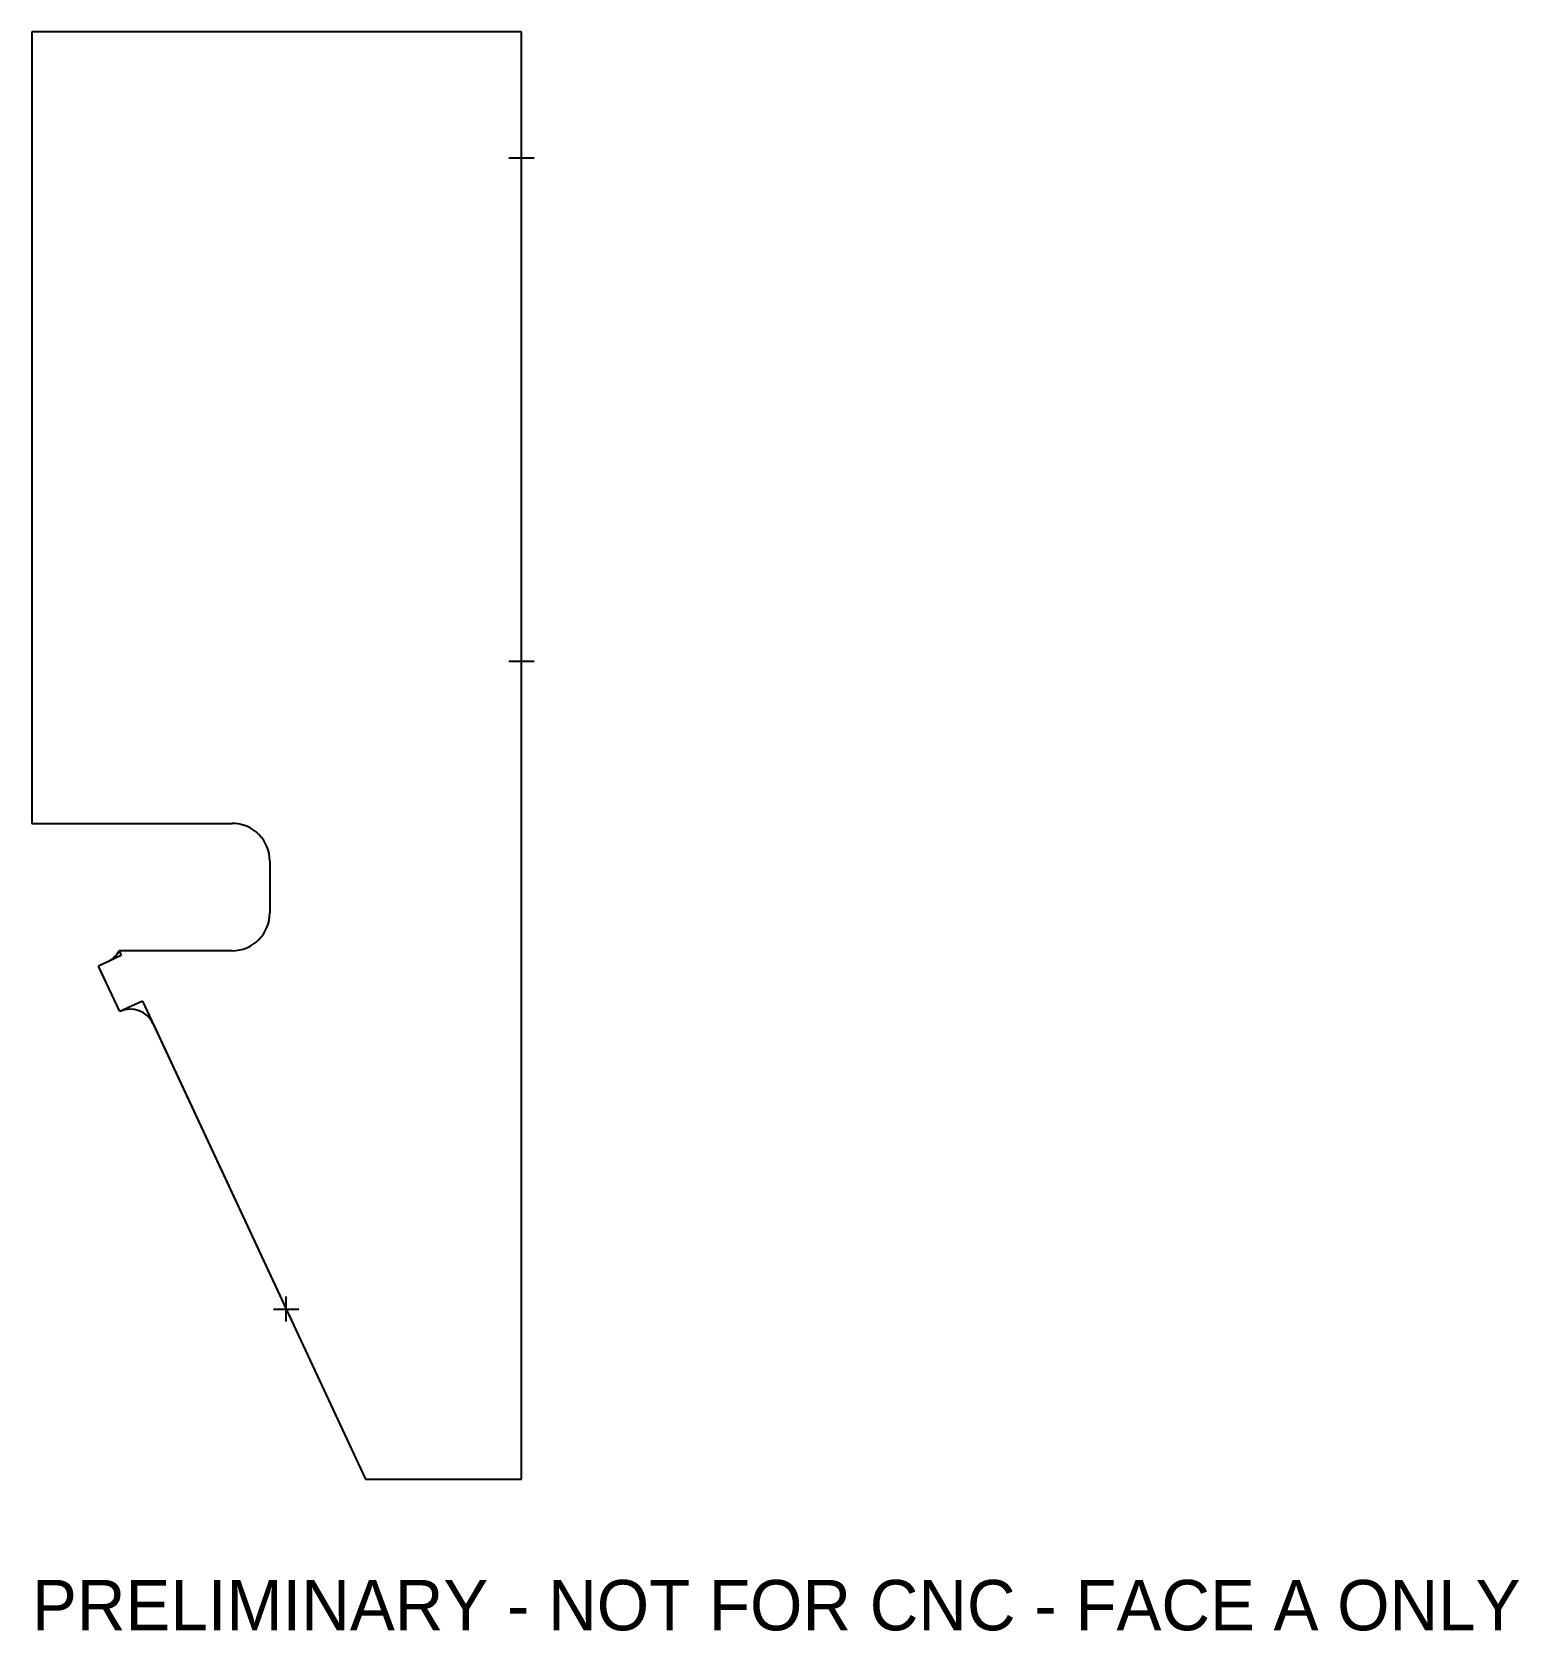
# Model space of a CAD drawing. Header units: millimetres. Extents: x 0 to 118, y -12 to 115.
import ezdxf

# ---------------------------------------------------------------- set-up
doc = ezdxf.new("R2010")
doc.units = ezdxf.units.MM
doc.layers.add('CUT', color=7, linetype='CONTINUOUS')
doc.layers.add('REFERENCE', color=7, linetype='CONTINUOUS')

msp = doc.modelspace()

# ---------------------------------------------------------------- linework, layer by layer
at = {"layer": 'CUT'}
for p, q in [((38.9, 115), (0, 115)), ((0, 115), (0, 52.12)), ((38.9, 0), (38.9, 115)), ((0, 52.12), (15.9, 52.12)), ((18.9, 49.12), (18.9, 45)), ((15.9, 42), (6.93, 42)), ((6, 41.12), (5.29, 40.78)), ((6.98, 37.16), (5.29, 40.78)), ((9.64, 36.19), (26.51, 0)), ((26.51, 0), (38.9, 0))]:
    msp.add_line(p, q, dxfattribs=at)
for centre, radius, start, end in [((15.9, 49.12), 3, 0, 90), ((15.9, 45), 3, 270, 0), ((5.16, 42.93), 2, 295, 332.3473), ((7.83, 35.35), 2, 25, 115)]:
    msp.add_arc(centre, radius, start, end, dxfattribs=at)
at = {"layer": 'REFERENCE'}
for p, q in [((0, 115), (0, 52.12)), ((38.9, 115), (0, 115)), ((38.9, 0), (38.9, 115)), ((38.9, 104), (38.9, 106)), ((38.9, 104), (38.9, 106)), ((37.9, 105), (39.9, 105)), ((37.9, 105), (39.9, 105)), ((37.9, 65), (39.9, 65)), ((37.9, 65), (39.9, 65)), ((38.9, 64), (38.9, 66)), ((38.9, 64), (38.9, 66)), ((0, 52.12), (15.9, 52.12)), ((18.9, 49.12), (18.9, 45)), ((6.93, 42), (7.1, 41.63)), ((15.9, 42), (6.93, 42)), ((7.1, 41.63), (5.29, 40.78)), ((6.98, 37.16), (5.29, 40.78)), ((8.79, 38), (6.98, 37.16)), ((8.79, 38), (26.51, 0)), ((20.2, 12.53), (20.2, 14.53)), ((19.2, 13.53), (21.2, 13.53)), ((26.51, 0), (38.9, 0))]:
    msp.add_line(p, q, dxfattribs=at)
for centre, start, end in [((15.9, 49.12), 0, 90), ((15.9, 45), 270, 0)]:
    msp.add_arc(centre, 3, start, end, dxfattribs=at)

# ---------------------------------------------------------------- texts
msp.add_text('PRELIMINARY - NOT FOR CNC - FACE A ONLY', height=4, dxfattribs=at).set_placement((0, -12))

doc.saveas('drawing.dxf')
